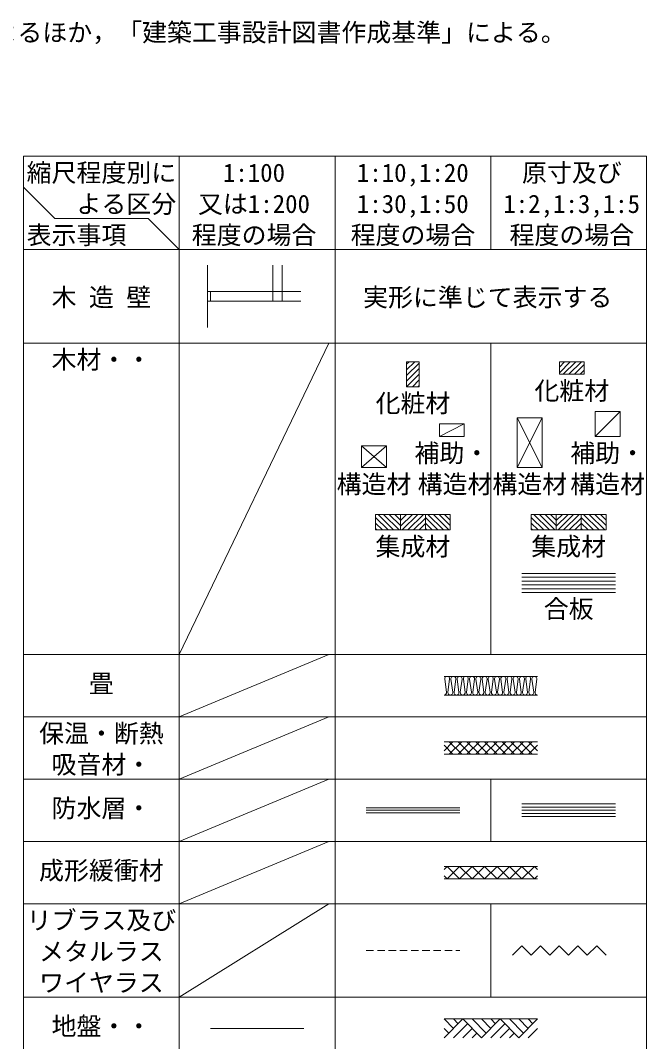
# Model space of a CAD drawing. Units: millimetres on the paper. Extents: x -203 to 203, y -134 to 134.
# Drawn here: x -102.8 to -2.3, y -36.4 to 127.5 of the extents above; entities that cross this region are included whole.
import ezdxf
from ezdxf.enums import TextEntityAlignment as Align

# ---------------------------------------------------------------- set-up
doc = ezdxf.new("R2010")
doc.units = ezdxf.units.MM
doc.linetypes.add('DASHED1', pattern=[1.8, 1.2, -0.6])
for name, color, linetype, lineweight in [('E-1_構造要素', 6, 'Continuous', 13), ('E-4_内外仕上防水', 2, 'Continuous', 9), ('E-5_壁仕上・見掛り', 3, 'Continuous', 9), ('E-7_ハッチ', 4, 'Continuous', 5), ('E-B_木工事造付', 4, 'Continuous', 5), ('E-D_仮設・その他', 7, 'Continuous', 9), ('E-E_金属(水)_石(白)', 4, 'Continuous', 5), ('F-D_枠・罫線', 3, 'Continuous', 9)]:
    doc.layers.add(name, color=color, linetype=linetype, lineweight=lineweight)
doc.layers.add('E-9_文字・引出線', color=3, linetype='Continuous')
doc.layers.add('E-A_室名・固定文字', color=3, linetype='Continuous')
doc.styles.add('ＭＳ ゴシック', font='')
doc.styles.get('ＭＳ ゴシック').set_extended_font_data('MS Gothic')

msp = doc.modelspace()

# ---------------------------------------------------------------- linework, layer by layer
at = {"layer": 'E-1_構造要素', "color": 4, "lineweight": 5}
for p, q in [((-72.82, 78.222), (-72.82, 88.212)), ((-62.321, 82.476), (-62.321, 88.212)), ((-60.818, 82.476), (-60.818, 88.212)), ((-72.82, 83.979), (-57.834, 83.979)), ((-72.333, 82.476), (-72.333, 83.979)), ((-72.82, 82.476), (-57.834, 82.476))]:
    msp.add_line(p, q, dxfattribs=at)
at = {"layer": 'E-4_内外仕上防水'}
for p, q in [((-34.829, 11.728), (-19.829, 11.728)), ((-34.829, 9.728), (-19.829, 9.728)), ((-22.328, 1.744), (-7.321, 1.744)), ((-47.329, 1.13), (-32.322, 1.13)), ((-47.329, 0.325), (-32.322, 0.325)), ((-22.328, -0.267), (-7.321, -0.267)), ((-34.829, -8.272), (-19.829, -8.272)), ((-34.829, -10.272), (-19.829, -10.272))]:
    msp.add_line(p, q, dxfattribs=at)
at = {"layer": 'E-5_壁仕上・見掛り'}
for p, q in [((-34.829, 22.228), (-19.822, 22.228)), ((-34.829, 19.228), (-19.822, 19.228))]:
    msp.add_line(p, q, dxfattribs=at)
at = {"layer": 'E-7_ハッチ'}
for p, q in [((-34.725, 21.772), (-34.433, 19.683)), ((-34.225, 19.683), (-33.933, 21.772)), ((-33.433, 19.683), (-33.725, 21.772)), ((-32.933, 21.772), (-33.225, 19.683)), ((-32.433, 19.683), (-32.725, 21.772)), ((-31.933, 21.772), (-32.225, 19.683)), ((-31.725, 21.772), (-31.433, 19.683)), ((-31.225, 19.683), (-30.933, 21.772)), ((-30.433, 19.683), (-30.725, 21.772)), ((-29.933, 21.772), (-30.225, 19.683)), ((-29.433, 19.683), (-29.725, 21.772)), ((-28.933, 21.772), (-29.225, 19.683)), ((-28.725, 21.772), (-28.433, 19.683)), ((-28.225, 19.683), (-27.933, 21.772)), ((-27.433, 19.683), (-27.725, 21.772)), ((-26.933, 21.772), (-27.225, 19.683)), ((-26.433, 19.683), (-26.725, 21.772)), ((-25.933, 21.772), (-26.225, 19.683)), ((-25.725, 21.772), (-25.433, 19.683)), ((-25.225, 19.683), (-24.933, 21.772)), ((-24.433, 19.683), (-24.725, 21.772)), ((-23.933, 21.772), (-24.225, 19.683)), ((-23.433, 19.683), (-23.725, 21.772)), ((-22.933, 21.772), (-23.225, 19.683)), ((-22.725, 21.772), (-22.433, 19.683)), ((-22.225, 19.683), (-21.933, 21.772)), ((-21.433, 19.683), (-21.725, 21.772)), ((-20.933, 21.772), (-21.225, 19.683)), ((-20.433, 19.683), (-20.725, 21.772)), ((-19.933, 21.772), (-20.225, 19.683)), ((-34.829, 10.299), (-33.4, 11.728)), ((-33.986, 11.728), (-31.986, 9.728)), ((-33.986, 9.728), (-31.986, 11.728)), ((-32.571, 11.728), (-30.571, 9.728)), ((-32.571, 9.728), (-30.571, 11.728)), ((-31.157, 11.728), (-29.157, 9.728)), ((-31.157, 9.728), (-29.157, 11.728)), ((-29.743, 11.728), (-27.743, 9.728)), ((-29.743, 9.728), (-27.743, 11.728)), ((-28.329, 11.728), (-26.329, 9.728)), ((-28.329, 9.728), (-26.329, 11.728)), ((-26.914, 11.728), (-24.914, 9.728)), ((-26.914, 9.728), (-24.914, 11.728)), ((-25.5, 11.728), (-23.5, 9.728)), ((-25.5, 9.728), (-23.5, 11.728)), ((-24.086, 11.728), (-22.086, 9.728)), ((-24.086, 9.728), (-22.086, 11.728)), ((-22.672, 11.728), (-20.672, 9.728)), ((-22.672, 9.728), (-20.672, 11.728)), ((-21.258, 11.728), (-19.829, 10.299)), ((-19.843, 11.728), (-19.829, 11.713)), ((-34.829, 11.157), (-33.4, 9.728)), ((-21.258, 9.728), (-19.829, 11.157)), ((-34.829, 9.742), (-34.814, 9.728)), ((-47.329, 0.728), (-32.322, 0.728)), ((-22.328, 1.236), (-7.321, 1.236)), ((-22.328, 0.728), (-7.321, 0.728)), ((-22.328, 0.241), (-7.321, 0.241)), ((-34.829, -8.287), (-34.814, -8.272)), ((-34.829, -8.772), (-34.329, -8.272)), ((-34.829, -9.772), (-34.329, -10.272)), ((-34.329, -8.272), (-32.329, -10.272)), ((-34.329, -10.272), (-32.329, -8.272)), ((-32.329, -8.272), (-30.329, -10.272)), ((-32.329, -10.272), (-30.329, -8.272)), ((-30.329, -8.272), (-28.329, -10.272)), ((-30.329, -10.272), (-28.329, -8.272)), ((-28.329, -8.272), (-26.329, -10.272)), ((-28.329, -10.272), (-26.329, -8.272)), ((-26.329, -8.272), (-24.329, -10.272)), ((-22.329, -10.272), (-20.329, -8.272)), ((-20.329, -8.272), (-19.829, -8.772)), ((-20.329, -10.272), (-19.829, -9.772)), ((-19.843, -8.272), (-19.829, -8.287)), ((-34.829, -10.258), (-34.814, -10.272)), ((-19.843, -10.272), (-19.829, -10.258)), ((-34.829, -32.77), (-33.326, -34.272)), ((-34.829, -35.775), (-31.823, -32.77)), ((-33.326, -32.77), (-32.585, -33.532)), ((-31.823, -32.77), (-28.817, -35.775)), ((-30.32, -32.77), (-28.077, -35.034)), ((-28.817, -32.77), (-27.336, -34.272)), ((-28.817, -35.775), (-25.833, -32.77)), ((-27.336, -32.77), (-26.574, -33.532)), ((-25.833, -32.77), (-22.827, -35.775)), ((-24.33, -32.77), (-22.086, -35.034)), ((-22.827, -32.77), (-21.324, -34.272)), ((-22.827, -35.775), (-19.822, -32.77)), ((-21.324, -32.77), (-20.584, -33.532)), ((-34.829, -34.272), (-34.067, -35.034)), ((-33.326, -35.775), (-31.082, -33.532)), ((-31.823, -35.775), (-30.32, -34.272)), ((-27.336, -35.775), (-25.071, -33.532)), ((-25.833, -35.775), (-24.33, -34.272)), ((-21.324, -35.775), (-19.822, -34.272)), ((-30.32, -35.775), (-29.579, -35.034)), ((-24.33, -35.775), (-23.568, -35.034))]:
    msp.add_line(p, q, dxfattribs=at)
for points in [[(-26.329, -10.272), (-24.329, -8.272), (-22.329, -10.272)], [(-24.329, -10.272), (-22.329, -8.272), (-20.329, -10.272)]]:
    msp.add_lwpolyline(points, dxfattribs=at)
for centre, start, end in [((-34.329, 21.828), 352.03572, 187.96428), ((-33.329, 21.828), 352.03572, 187.96428), ((-32.329, 21.828), 352.03572, 187.96428), ((-31.329, 21.828), 352.03572, 187.96428), ((-30.329, 21.828), 352.03572, 187.96428), ((-29.329, 21.828), 352.03572, 187.96428), ((-28.329, 21.828), 352.03572, 187.96428), ((-27.329, 21.828), 352.03572, 187.96428), ((-26.329, 21.828), 352.03572, 187.96428), ((-25.329, 21.828), 352.03572, 187.96428), ((-24.329, 21.828), 352.03572, 187.96428), ((-23.329, 21.828), 352.03572, 187.96428), ((-22.329, 21.828), 352.03572, 187.96428), ((-21.329, 21.828), 352.03572, 187.96428), ((-20.329, 21.828), 352.03572, 187.96428), ((-34.829, 19.628), 270, 7.96428), ((-33.829, 19.628), 172.03572, 7.96428), ((-32.829, 19.628), 172.03572, 7.96428), ((-31.829, 19.628), 172.03572, 270), ((-31.829, 19.628), 270, 7.96428), ((-30.829, 19.628), 172.03572, 7.96428), ((-29.829, 19.628), 172.03572, 7.96428), ((-28.829, 19.628), 172.03572, 270), ((-28.829, 19.628), 270, 7.96428), ((-27.829, 19.628), 172.03572, 7.96428), ((-26.829, 19.628), 172.03572, 7.96428), ((-25.829, 19.628), 172.03572, 270), ((-25.829, 19.628), 270, 7.96428), ((-24.829, 19.628), 172.03572, 7.96428), ((-23.829, 19.628), 172.03572, 7.96428), ((-22.829, 19.628), 172.03572, 270), ((-22.829, 19.628), 270, 7.96428), ((-21.829, 19.628), 172.03572, 7.96428), ((-20.829, 19.628), 172.03572, 7.96428), ((-19.829, 19.628), 172.03572, 270)]:
    msp.add_arc(centre, 0.4, start, end, dxfattribs=at)
at = {"layer": 'E-B_木工事造付'}
for p, q in [((-40.831, 71.416), (-39.519, 72.728)), ((-40.831, 72.326), (-40.408, 72.728)), ((-40.831, 70.527), (-38.82, 72.516)), ((-16.324, 70.96), (-14.568, 72.717)), ((-16.324, 71.871), (-15.478, 72.717)), ((-15.689, 70.728), (-13.679, 72.717)), ((-14.779, 70.728), (-12.79, 72.717)), ((-13.89, 70.728), (-12.324, 72.273)), ((-40.831, 69.616), (-38.82, 71.627)), ((-40.831, 68.727), (-38.82, 70.738)), ((-12.98, 70.728), (-12.324, 71.363)), ((-39.921, 68.727), (-38.82, 69.828)), ((-39.032, 68.727), (-38.82, 68.939)), ((-10.575, 60.728), (-6.574, 64.728)), ((-35.576, 60.728), (-31.575, 62.738)), ((-23.075, 63.729), (-19.075, 55.728)), ((-23.075, 55.728), (-19.075, 63.729)), ((-48.076, 59.241), (-44.076, 55.728)), ((-48.076, 55.728), (-44.076, 59.241)), ((-45.826, 47.717), (-43.815, 45.728)), ((-45.424, 48.225), (-42.926, 45.728)), ((-44.535, 48.225), (-42.037, 45.728)), ((-43.625, 48.225), (-41.826, 46.426)), ((-42.736, 48.225), (-41.826, 47.315)), ((-41.826, 46.32), (-39.921, 48.225)), ((-41.826, 47.23), (-40.831, 48.225)), ((-41.529, 45.728), (-39.032, 48.225)), ((-40.64, 45.728), (-38.143, 48.225)), ((-39.73, 45.728), (-37.825, 47.633)), ((-37.825, 47.717), (-35.836, 45.728)), ((-37.423, 48.225), (-34.925, 45.728)), ((-36.534, 48.225), (-34.036, 45.728)), ((-35.624, 48.225), (-33.825, 46.426)), ((-34.735, 48.225), (-33.825, 47.315)), ((-33.846, 48.225), (-33.825, 48.225)), ((-20.825, 47.717), (-18.815, 45.728)), ((-20.423, 48.225), (-17.926, 45.728)), ((-19.534, 48.225), (-17.037, 45.728)), ((-18.624, 48.225), (-16.825, 46.426)), ((-17.735, 48.225), (-16.825, 47.315)), ((-16.825, 46.32), (-14.92, 48.225)), ((-16.825, 47.23), (-15.83, 48.225)), ((-16.529, 45.728), (-14.031, 48.225)), ((-15.64, 45.728), (-13.142, 48.225)), ((-14.729, 45.728), (-12.824, 47.633)), ((-12.824, 47.717), (-10.835, 45.728)), ((-12.422, 48.225), (-9.925, 45.728)), ((-11.533, 48.225), (-9.036, 45.728)), ((-10.623, 48.225), (-8.824, 46.426)), ((-9.734, 48.225), (-8.824, 47.315)), ((-8.845, 48.225), (-8.824, 48.225)), ((-45.826, 46.828), (-44.726, 45.728)), ((-45.826, 45.939), (-45.615, 45.728)), ((-38.841, 45.728), (-37.825, 46.744)), ((-37.825, 46.828), (-36.725, 45.728)), ((-37.825, 45.939), (-37.614, 45.728)), ((-20.825, 46.828), (-19.725, 45.728)), ((-20.825, 45.939), (-20.614, 45.728)), ((-13.84, 45.728), (-12.824, 46.744)), ((-12.824, 46.828), (-11.724, 45.728)), ((-12.824, 45.939), (-12.613, 45.728)), ((-37.931, 45.728), (-37.825, 45.833)), ((-12.93, 45.728), (-12.824, 45.833)), ((-7.289, 38.164), (-22.36, 38.164)), ((-7.289, 37.529), (-22.36, 37.529)), ((-7.289, 36.894), (-22.36, 36.894)), ((-7.289, 36.259), (-22.36, 36.259))]:
    msp.add_line(p, q, dxfattribs=at)
at = {"layer": 'E-B_木工事造付', "color": 7, "lineweight": 9}
for p, q in [((-40.831, 72.728), (-40.831, 68.727)), ((-38.82, 72.728), (-40.831, 72.728)), ((-38.82, 68.727), (-38.82, 72.728)), ((-16.324, 72.717), (-16.324, 70.728)), ((-12.324, 72.717), (-16.324, 72.717)), ((-12.324, 70.728), (-12.324, 72.717)), ((-16.324, 70.728), (-12.324, 70.728)), ((-40.831, 68.727), (-38.82, 68.727)), ((-10.575, 64.728), (-10.575, 60.728)), ((-6.574, 64.728), (-10.575, 64.728)), ((-6.574, 60.728), (-6.574, 64.728)), ((-35.576, 62.738), (-35.576, 60.728)), ((-31.575, 62.738), (-35.576, 62.738)), ((-31.575, 60.728), (-31.575, 62.738)), ((-23.075, 63.729), (-23.075, 55.728)), ((-19.075, 63.729), (-23.075, 63.729)), ((-19.075, 55.728), (-19.075, 63.729)), ((-35.576, 60.728), (-31.575, 60.728)), ((-10.575, 60.728), (-6.574, 60.728)), ((-48.076, 59.241), (-48.076, 55.728)), ((-44.076, 59.241), (-48.076, 59.241)), ((-44.076, 55.728), (-44.076, 59.241)), ((-48.076, 55.728), (-44.076, 55.728)), ((-23.075, 55.728), (-19.075, 55.728)), ((-33.825, 48.225), (-45.826, 48.225)), ((-45.826, 48.225), (-45.826, 45.728)), ((-41.826, 45.728), (-41.826, 48.225)), ((-37.825, 45.728), (-37.825, 48.225)), ((-33.825, 45.728), (-33.825, 48.225)), ((-8.824, 48.225), (-20.825, 48.225)), ((-20.825, 48.225), (-20.825, 45.728)), ((-16.825, 45.728), (-16.825, 48.225)), ((-12.824, 45.728), (-12.824, 48.225)), ((-8.824, 45.728), (-8.824, 48.225)), ((-45.826, 45.728), (-33.825, 45.728)), ((-20.825, 45.728), (-8.824, 45.728)), ((-22.36, 38.714), (-7.289, 38.714)), ((-22.36, 35.708), (-7.289, 35.708))]:
    msp.add_line(p, q, dxfattribs=at)
at = {"layer": 'E-D_仮設・その他'}
for p, q in [((-34.829, -32.77), (-19.822, -32.77)), ((-72.319, -34.272), (-57.333, -34.272))]:
    msp.add_line(p, q, dxfattribs=at)
at = {"layer": 'E-E_金属(水)_石(白)'}
for p, q in [((-23.839, -22.513), (-22.336, -21.032)), ((-22.336, -21.032), (-20.833, -22.513)), ((-20.833, -22.513), (-19.33, -21.032)), ((-19.33, -21.032), (-17.827, -22.513)), ((-17.827, -22.513), (-16.346, -21.032)), ((-16.346, -21.032), (-14.843, -22.513)), ((-14.843, -22.513), (-13.34, -21.032)), ((-13.34, -21.032), (-11.837, -22.513)), ((-11.837, -22.513), (-10.334, -21.032)), ((-10.334, -21.032), (-8.832, -22.513))]:
    msp.add_line(p, q, dxfattribs=at)
at = {"layer": 'E-E_金属(水)_石(白)', "linetype": 'DASHED1'}
msp.add_line((-47.329, -21.772), (-32.322, -21.772), dxfattribs=at)
at = {"layer": 'F-D_枠・罫線'}
for p, q in [((-102.327, 105.728), (-2.324, 105.728)), ((-102.327, 105.728), (-102.327, -134.28)), ((-77.327, 105.728), (-77.327, -134.28)), ((-52.326, 105.728), (-52.326, -59.272)), ((-27.325, 105.728), (-27.325, 90.728)), ((-2.324, -134.28), (-2.324, 105.728)), ((-102.327, 100.728), (-97.327, 95.728)), ((-97.327, 95.728), (-82.327, 95.728)), ((-77.327, 90.728), (-82.327, 95.728)), ((-102.327, 90.728), (-2.324, 90.728)), ((-102.327, 75.728), (-2.324, 75.728)), ((-53.327, 75.728), (-77.327, 25.728)), ((-27.325, 75.728), (-27.325, 25.728)), ((-102.327, 25.728), (-2.324, 25.728)), ((-77.327, 15.728), (-53.327, 25.728)), ((-102.327, 15.728), (-2.324, 15.728)), ((-77.327, 5.728), (-53.327, 15.728)), ((-102.327, 5.728), (-2.324, 5.728)), ((-77.327, -4.272), (-53.327, 5.728)), ((-27.325, 5.728), (-27.325, -4.272)), ((-102.327, -4.272), (-2.324, -4.272)), ((-77.327, -14.272), (-53.327, -4.272)), ((-102.327, -14.272), (-2.324, -14.272)), ((-77.327, -29.272), (-53.327, -14.272)), ((-27.325, -14.272), (-27.325, -29.272)), ((-102.327, -29.272), (-2.324, -29.272))]:
    msp.add_line(p, q, dxfattribs=at)

# ---------------------------------------------------------------- texts
at = {"layer": 'E-9_文字・引出線', "style": 'ＭＳ ゴシック'}
for s, p in [('縮尺程度別に', (-101.827, 100.728)), ('よる区分', (-93.827, 95.728)), ('木 造 壁', (-97.827, 80.728)), ('実形に準じて表示する', (-47.826, 80.728)), ('木材・・', (-97.827, 70.728)), ('化粧材', (-20.324, 65.728)), ('化粧材', (-45.826, 63.728)), ('補助・', (-39.575, 55.728)), ('補助・', (-14.574, 55.728)), ('構造材', (-52.076, 50.728)), ('構造材', (-39.075, 50.728)), ('構造材', (-27.075, 50.728)), ('構造材', (-14.574, 50.728)), ('集成材', (-45.826, 40.728)), ('集成材', (-20.825, 40.728)), ('合板', (-18.825, 30.728)), ('畳', (-91.827, 18.728)), ('保温・断熱', (-99.827, 10.728)), ('吸音材・', (-97.827, 5.728)), ('防水層・', (-97.827, -1.272)), ('成形緩衝材', (-99.827, -11.272)), ('リブラス及び', (-101.827, -19.272)), ('メタルラス', (-99.827, -24.272)), ('ワイヤラス', (-99.827, -29.272)), ('地盤・・', (-97.827, -36.272))]:
    msp.add_text(s, height=2.933, dxfattribs=at).set_placement(p, align=Align.BOTTOM_LEFT)
at = {"layer": 'E-A_室名・固定文字', "style": 'ＭＳ ゴシック'}
for s, p in [('\u3000本標準詳細図における表示記号及び略号は，つぎによるほか，「建築工事設計図書作成基準」による。', (-203.324, 123.253)), ('原寸及び', (-22.324, 100.728)), ('1:100', (-70.327, 100.728)), ('1:10,1:20', (-48.826, 100.728)), ('又は1:200', (-74.327, 95.728)), ('1:30,1:50', (-48.826, 95.728)), ('1:2,1:3,1:5', (-25.324, 95.728)), ('表示事項', (-101.827, 90.728)), ('程度の場合', (-75.327, 90.728)), ('程度の場合', (-49.826, 90.728)), ('程度の場合', (-24.324, 90.728))]:
    msp.add_text(s, height=2.933, dxfattribs=at).set_placement(p, align=Align.BOTTOM_LEFT)

doc.saveas('drawing.dxf')
